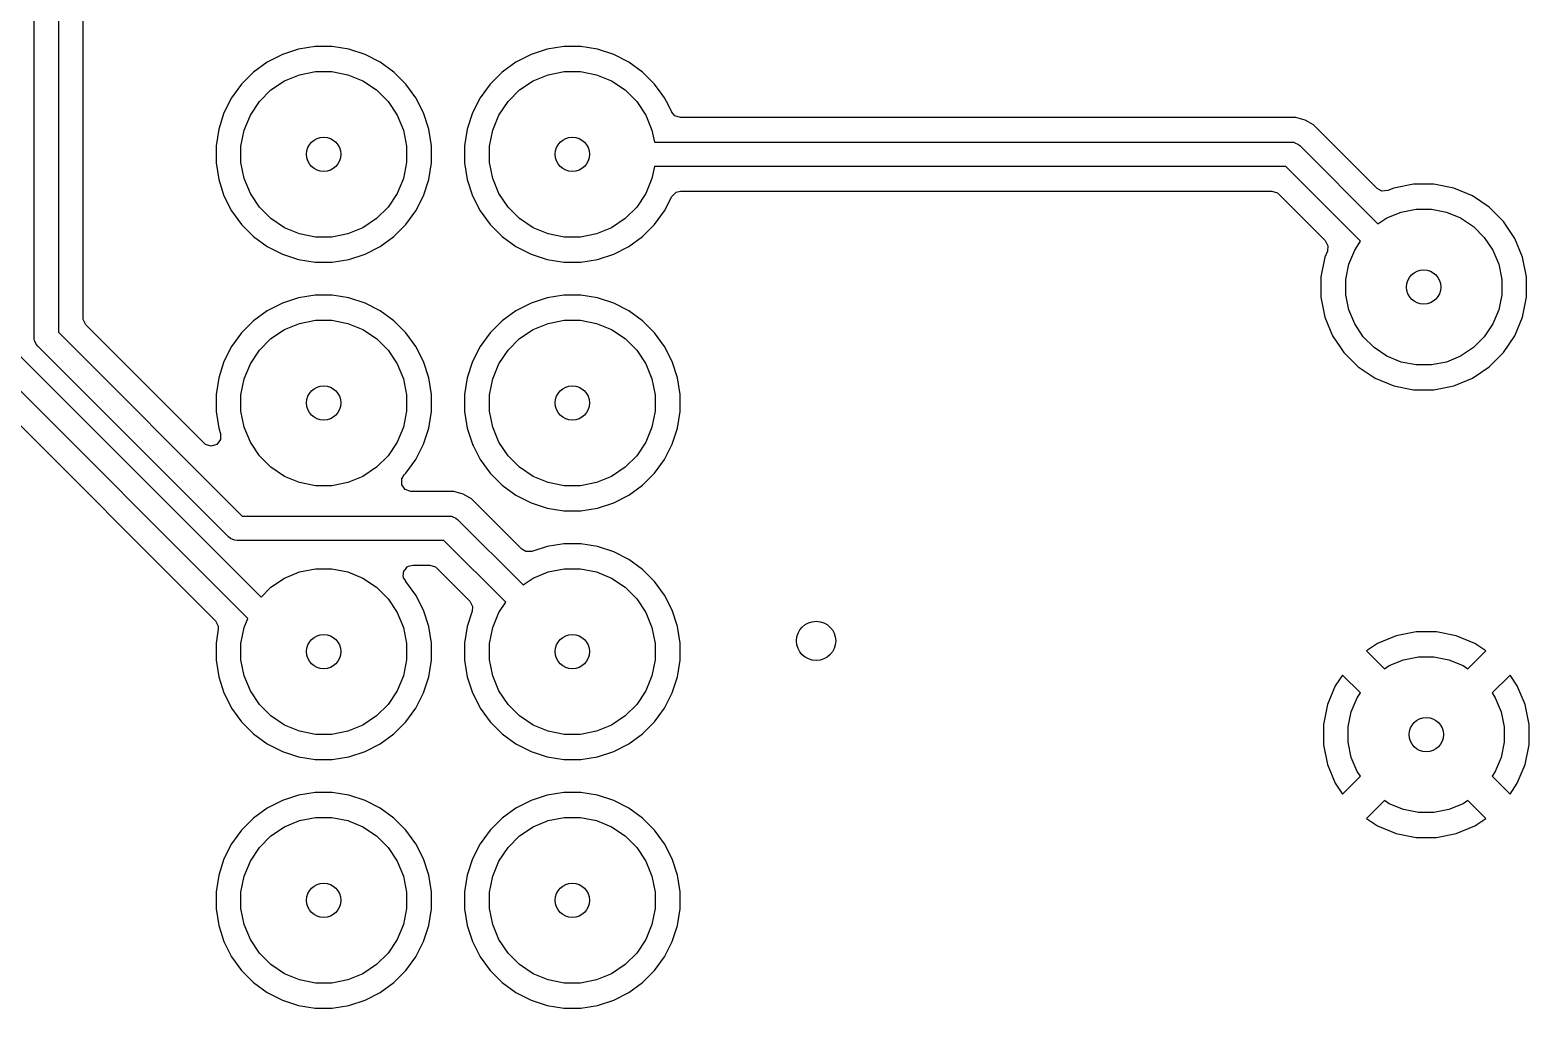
# Model space of a CAD drawing. Extents: x 0 to 130, y -140 to 0.
# Drawn here: x 39.47 to 54.78, y -76.25 to -66.26 of the extents above; entities that cross this region are included whole.
import ezdxf

# ---------------------------------------------------------------- set-up
doc = ezdxf.new("R2010")
doc.units = 0
doc.layers.add('BLACK', color=7, linetype='CONTINUOUS')

msp = doc.modelspace()

# ---------------------------------------------------------------- linework, layer by layer
at = {"layer": 'BLACK', "linetype": 'CONTINUOUS'}
for p, q in [((39.511, -69.399851), (39.511, -51.742396)), ((39.761, -51.794172), (39.761, -69.348074)), ((40.0115, -67.443385), (40.0115, -64.903385)), ((42.212293, -66.456598), (42.047561, -66.510123)), ((42.212297, -66.456597), (42.212293, -66.456598)), ((42.383386, -66.4295), (42.212297, -66.456597)), ((42.383389, -66.4295), (42.383386, -66.4295)), ((42.556611, -66.4295), (42.383389, -66.4295)), ((42.556614, -66.4295), (42.556611, -66.4295)), ((42.727702, -66.456597), (42.556614, -66.4295)), ((42.727706, -66.456598), (42.727702, -66.456597)), ((42.892438, -66.510123), (42.727706, -66.456598)), ((44.752293, -66.456598), (44.587561, -66.510123)), ((44.752297, -66.456597), (44.752293, -66.456598)), ((44.923386, -66.4295), (44.752297, -66.456597)), ((44.923389, -66.4295), (44.923386, -66.4295)), ((45.096611, -66.4295), (44.923389, -66.4295)), ((45.096614, -66.4295), (45.096611, -66.4295)), ((45.267702, -66.456597), (45.096614, -66.4295)), ((45.267706, -66.456598), (45.267702, -66.456597)), ((45.432438, -66.510123), (45.267706, -66.456598)), ((41.893214, -66.588766), (41.753073, -66.690585)), ((42.047558, -66.510125), (41.893214, -66.588766)), ((42.047561, -66.510123), (42.047558, -66.510125)), ((42.892441, -66.510125), (42.892438, -66.510123)), ((43.046785, -66.588766), (42.892441, -66.510125)), ((43.046787, -66.588767), (43.046785, -66.588766)), ((43.046788, -66.588768), (43.046787, -66.588767)), ((43.186928, -66.690586), (43.046788, -66.588768)), ((44.433214, -66.588766), (44.293073, -66.690585)), ((44.587558, -66.510125), (44.433214, -66.588766)), ((44.587561, -66.510123), (44.587558, -66.510125)), ((45.432441, -66.510125), (45.432438, -66.510123)), ((45.586785, -66.588766), (45.432441, -66.510125)), ((45.586787, -66.588767), (45.586785, -66.588766)), ((45.586788, -66.588768), (45.586787, -66.588767)), ((45.726928, -66.690586), (45.586788, -66.588768)), ((41.753073, -66.690585), (41.630585, -66.813073)), ((42.069313, -66.780367), (42.223258, -66.716601)), ((42.223258, -66.716601), (42.386685, -66.684093)), ((42.386685, -66.684093), (42.553315, -66.684093)), ((42.553315, -66.684093), (42.716742, -66.716601)), ((42.716742, -66.716601), (42.870687, -66.780367)), ((43.309414, -66.813072), (43.186928, -66.690586)), ((44.293073, -66.690585), (44.170585, -66.813073)), ((44.609313, -66.780367), (44.763258, -66.716601)), ((44.763258, -66.716601), (44.926685, -66.684093)), ((44.926685, -66.684093), (45.093315, -66.684093)), ((45.093315, -66.684093), (45.256742, -66.716601)), ((45.256742, -66.716601), (45.410687, -66.780367)), ((45.849414, -66.813072), (45.726928, -66.690586)), ((41.630585, -66.813073), (41.528766, -66.953214)), ((41.812941, -66.990766), (41.930766, -66.872941)), ((41.930766, -66.872941), (42.069313, -66.780367)), ((42.870687, -66.780367), (43.009234, -66.872941)), ((43.009234, -66.872941), (43.127059, -66.990766)), ((43.411232, -66.953212), (43.309414, -66.813072)), ((44.170585, -66.813073), (44.068766, -66.953214)), ((44.352941, -66.990766), (44.470766, -66.872941)), ((44.470766, -66.872941), (44.609313, -66.780367)), ((45.410687, -66.780367), (45.549234, -66.872941)), ((45.549234, -66.872941), (45.667059, -66.990766)), ((45.917237, -66.906422), (45.849414, -66.813072)), ((45.951233, -66.953213), (45.917237, -66.906422)), ((41.528766, -66.953214), (41.450125, -67.107558)), ((41.720367, -67.129313), (41.812941, -66.990766)), ((43.127059, -66.990766), (43.219633, -67.129313)), ((43.489873, -67.107555), (43.411232, -66.953212)), ((44.068766, -66.953214), (43.990125, -67.107558)), ((44.260367, -67.129313), (44.352941, -66.990766)), ((45.667059, -66.990766), (45.759633, -67.129313)), ((45.970021, -66.990088), (45.951233, -66.953213)), ((46.024799, -67.097598), (45.970021, -66.990088)), ((41.450123, -67.107561), (41.396598, -67.272293)), ((41.450125, -67.107558), (41.450123, -67.107561)), ((41.656601, -67.283258), (41.720367, -67.129313)), ((43.219633, -67.129313), (43.283399, -67.283258)), ((43.489873, -67.107557), (43.489873, -67.107555)), ((43.489874, -67.107558), (43.489873, -67.107557)), ((43.489876, -67.107561), (43.489874, -67.107558)), ((43.543401, -67.272293), (43.489876, -67.107561)), ((43.990123, -67.107561), (43.936598, -67.272293)), ((43.990125, -67.107558), (43.990123, -67.107561)), ((44.196601, -67.283258), (44.260367, -67.129313)), ((45.759633, -67.129313), (45.823399, -67.283258)), ((46.02625, -67.100445), (46.024799, -67.097598)), ((46.056269, -67.135593), (46.02625, -67.100445)), ((46.11446, -67.1545), (46.056269, -67.135593)), ((52.401035, -67.1545), (46.11446, -67.1545)), ((52.401036, -67.1545), (52.401035, -67.1545)), ((52.401038, -67.1545), (52.401036, -67.1545)), ((52.448784, -67.167294), (52.401038, -67.1545)), ((52.448785, -67.167294), (52.448784, -67.167294)), ((52.496534, -67.180088), (52.448785, -67.167294)), ((52.496541, -67.180091), (52.496534, -67.180088)), ((52.582163, -67.229525), (52.496541, -67.180091)), ((41.396597, -67.272297), (41.3695, -67.443385)), ((41.396598, -67.272293), (41.396597, -67.272297)), ((41.624093, -67.446685), (41.656601, -67.283258)), ((43.283399, -67.283258), (43.315907, -67.446685)), ((43.543402, -67.272297), (43.543401, -67.272293)), ((43.5705, -67.443385), (43.543402, -67.272297)), ((43.936597, -67.272297), (43.9095, -67.443385)), ((43.936598, -67.272293), (43.936597, -67.272297)), ((44.164093, -67.446685), (44.196601, -67.283258)), ((45.823399, -67.283258), (45.847615, -67.405)), ((52.582163, -67.229526), (52.582163, -67.229525)), ((53.232306, -67.879669), (52.582163, -67.229526)), ((40.0115, -69.203306), (40.0115, -67.443385)), ((41.3695, -67.443385), (41.3695, -67.616614)), ((41.624093, -67.613315), (41.624093, -67.446685)), ((43.315907, -67.446685), (43.315907, -67.613315)), ((43.5705, -67.616614), (43.5705, -67.443385)), ((43.9095, -67.443385), (43.9095, -67.616614)), ((44.164093, -67.613315), (44.164093, -67.446685)), ((45.847615, -67.405), (52.3516, -67.405)), ((52.3516, -67.405), (52.375986, -67.407402)), ((52.375986, -67.407402), (52.375987, -67.407402)), ((52.375987, -67.407402), (52.389184, -67.412868)), ((52.389184, -67.412868), (52.421046, -67.426066)), ((52.421046, -67.426066), (52.421051, -67.426071)), ((52.421051, -67.426071), (52.439988, -67.441612)), ((52.439988, -67.441612), (53.239579, -68.241202)), ((41.3695, -67.616614), (41.396597, -67.787702)), ((41.656601, -67.776742), (41.624093, -67.613315)), ((43.315907, -67.613315), (43.283399, -67.776742)), ((43.543402, -67.787702), (43.5705, -67.616614)), ((43.9095, -67.616614), (43.936597, -67.787702)), ((44.196601, -67.776742), (44.164093, -67.613315)), ((45.847615, -67.655), (45.823399, -67.776742)), ((52.299824, -67.655), (45.847615, -67.655)), ((53.062802, -68.417979), (52.299824, -67.655)), ((41.396597, -67.787702), (41.396598, -67.787706)), ((41.396598, -67.787706), (41.450123, -67.952438)), ((41.720367, -67.930687), (41.656601, -67.776742)), ((43.283399, -67.776742), (43.219633, -67.930687)), ((43.489876, -67.952438), (43.543401, -67.787706)), ((43.543401, -67.787706), (43.543402, -67.787702)), ((43.936597, -67.787702), (43.936598, -67.787706)), ((43.936598, -67.787706), (43.990123, -67.952438)), ((44.260367, -67.930687), (44.196601, -67.776742)), ((45.823399, -67.776742), (45.759633, -67.930687)), ((53.604132, -67.8355), (53.40118, -67.87587)), ((53.604135, -67.8355), (53.604132, -67.8355)), ((53.811065, -67.8355), (53.604135, -67.8355)), ((53.811067, -67.8355), (53.811065, -67.8355)), ((54.014018, -67.875869), (53.811067, -67.8355)), ((41.450123, -67.952438), (41.450125, -67.952441)), ((41.450125, -67.952441), (41.450126, -67.952444)), ((41.450126, -67.952444), (41.450127, -67.952445)), ((41.450127, -67.952445), (41.528768, -68.106788)), ((41.812941, -68.069234), (41.720367, -67.930687)), ((43.219633, -67.930687), (43.127059, -68.069234)), ((43.411232, -68.106788), (43.489873, -67.952445)), ((43.489873, -67.952445), (43.489874, -67.95244)), ((43.489874, -67.95244), (43.489876, -67.952438)), ((43.990123, -67.952438), (43.990125, -67.952441)), ((43.990125, -67.952441), (43.990126, -67.952444)), ((43.990126, -67.952444), (43.990127, -67.952445)), ((43.990127, -67.952445), (44.068768, -68.106788)), ((44.352941, -68.069234), (44.260367, -67.930687)), ((45.759633, -67.930687), (45.667059, -68.069234)), ((45.951232, -68.106788), (46.02625, -67.959554)), ((46.02625, -67.959554), (46.069514, -67.916291)), ((46.069514, -67.916291), (46.11446, -67.9055)), ((46.11446, -67.9055), (52.155055, -67.9055)), ((52.155055, -67.9055), (52.213246, -67.924407)), ((52.213246, -67.924407), (52.225059, -67.934496)), ((52.225059, -67.934496), (52.701269, -68.410706)), ((53.279197, -67.905929), (53.232306, -67.879669)), ((53.340193, -67.90113), (53.279197, -67.905929)), ((53.401179, -67.87587), (53.340193, -67.90113)), ((53.40118, -67.87587), (53.401179, -67.87587)), ((54.205197, -67.955058), (54.014018, -67.875869)), ((54.377251, -68.07002), (54.205197, -67.955058)), ((41.528768, -68.106788), (41.630586, -68.246928)), ((41.930766, -68.187059), (41.812941, -68.069234)), ((43.127059, -68.069234), (43.009234, -68.187059)), ((43.309414, -68.246928), (43.411232, -68.106788)), ((44.068768, -68.106788), (44.170586, -68.246928)), ((44.470766, -68.187059), (44.352941, -68.069234)), ((45.667059, -68.069234), (45.549234, -68.187059)), ((45.849414, -68.246928), (45.951232, -68.106788)), ((53.330483, -68.180463), (53.475372, -68.120448)), ((53.475372, -68.120448), (53.629186, -68.089852)), ((53.629186, -68.089852), (53.786014, -68.089852)), ((53.786014, -68.089852), (53.939828, -68.120448)), ((53.939828, -68.120448), (54.084717, -68.180463)), ((54.377255, -68.070023), (54.377251, -68.07002)), ((54.523577, -68.216345), (54.377255, -68.070023)), ((41.630586, -68.246928), (41.753072, -68.369414)), ((42.069313, -68.279633), (41.930766, -68.187059)), ((42.223258, -68.343399), (42.069313, -68.279633)), ((42.870687, -68.279633), (42.716742, -68.343399)), ((43.009234, -68.187059), (42.870687, -68.279633)), ((43.186928, -68.369414), (43.309414, -68.246928)), ((44.170586, -68.246928), (44.293072, -68.369414)), ((44.609313, -68.279633), (44.470766, -68.187059)), ((44.763258, -68.343399), (44.609313, -68.279633)), ((45.410687, -68.279633), (45.256742, -68.343399)), ((45.549234, -68.187059), (45.410687, -68.279633)), ((45.726928, -68.369414), (45.849414, -68.246928)), ((53.239579, -68.241202), (53.330483, -68.180463)), ((54.084717, -68.180463), (54.215115, -68.267592)), ((54.215115, -68.267592), (54.326008, -68.378485)), ((54.638541, -68.388402), (54.523577, -68.216345)), ((41.753072, -68.369414), (41.893212, -68.471232)), ((42.386685, -68.375907), (42.223258, -68.343399)), ((42.553315, -68.375907), (42.386685, -68.375907)), ((42.716742, -68.343399), (42.553315, -68.375907)), ((43.046788, -68.471232), (43.186928, -68.369414)), ((44.293072, -68.369414), (44.433212, -68.471232)), ((44.926685, -68.375907), (44.763258, -68.343399)), ((45.093315, -68.375907), (44.926685, -68.375907)), ((45.256742, -68.343399), (45.093315, -68.375907)), ((45.586788, -68.471232), (45.726928, -68.369414)), ((52.701269, -68.410706), (52.729046, -68.465223)), ((53.002063, -68.508883), (53.062802, -68.417979)), ((54.326008, -68.378485), (54.413137, -68.508883)), ((54.71773, -68.57958), (54.638541, -68.388402)), ((41.893212, -68.471232), (42.047555, -68.549873)), ((42.047555, -68.549873), (42.047557, -68.549873)), ((42.047557, -68.549873), (42.047558, -68.549874)), ((42.047558, -68.549874), (42.047561, -68.549876)), ((42.047561, -68.549876), (42.212293, -68.603401)), ((42.212293, -68.603401), (42.212297, -68.603402)), ((42.212297, -68.603402), (42.383386, -68.6305)), ((42.556614, -68.6305), (42.727702, -68.603402)), ((42.727702, -68.603402), (42.727706, -68.603401)), ((42.727706, -68.603401), (42.892438, -68.549876)), ((42.892438, -68.549876), (42.89244, -68.549874)), ((42.89244, -68.549874), (42.892445, -68.549873)), ((42.892445, -68.549873), (43.046788, -68.471232)), ((44.433212, -68.471232), (44.587555, -68.549873)), ((44.587555, -68.549873), (44.587557, -68.549873)), ((44.587557, -68.549873), (44.587558, -68.549874)), ((44.587558, -68.549874), (44.587561, -68.549876)), ((44.587561, -68.549876), (44.752293, -68.603401)), ((44.752293, -68.603401), (44.752297, -68.603402)), ((44.752297, -68.603402), (44.923386, -68.6305)), ((45.096614, -68.6305), (45.267702, -68.603402)), ((45.267702, -68.603402), (45.267706, -68.603401)), ((45.267706, -68.603401), (45.432438, -68.549876)), ((45.432438, -68.549876), (45.43244, -68.549874)), ((45.43244, -68.549874), (45.432445, -68.549873)), ((45.432445, -68.549873), (45.586788, -68.471232)), ((52.69747, -68.57958), (52.6571, -68.782532)), ((52.72273, -68.518593), (52.69747, -68.579579)), ((52.69747, -68.579579), (52.69747, -68.57958)), ((52.729046, -68.465223), (52.72273, -68.518593)), ((52.942048, -68.653772), (53.002063, -68.508883)), ((54.413137, -68.508883), (54.473152, -68.653772)), ((54.7581, -68.782535), (54.71773, -68.57958)), ((42.383386, -68.6305), (42.383389, -68.6305)), ((42.383389, -68.6305), (42.556614, -68.6305)), ((44.923386, -68.6305), (44.923389, -68.6305)), ((44.923389, -68.6305), (45.096614, -68.6305)), ((52.911452, -68.807586), (52.942048, -68.653772)), ((54.473152, -68.653772), (54.503748, -68.807586)), ((52.6571, -68.782532), (52.6571, -68.989467)), ((52.911452, -68.964414), (52.911452, -68.807586)), ((54.503748, -68.807586), (54.503748, -68.964414)), ((54.7581, -68.989465), (54.7581, -68.782535)), ((42.047558, -69.050125), (41.893214, -69.128766)), ((42.047561, -69.050123), (42.047558, -69.050125)), ((42.212293, -68.996598), (42.047561, -69.050123)), ((42.212297, -68.996597), (42.212293, -68.996598)), ((42.383386, -68.9695), (42.212297, -68.996597)), ((42.383389, -68.9695), (42.383386, -68.9695)), ((42.556611, -68.9695), (42.383389, -68.9695)), ((42.556614, -68.9695), (42.556611, -68.9695)), ((42.727702, -68.996597), (42.556614, -68.9695)), ((42.727706, -68.996598), (42.727702, -68.996597)), ((42.892438, -69.050123), (42.727706, -68.996598)), ((42.892441, -69.050125), (42.892438, -69.050123)), ((43.046785, -69.128766), (42.892441, -69.050125)), ((44.587558, -69.050125), (44.433214, -69.128766)), ((44.587561, -69.050123), (44.587558, -69.050125)), ((44.752293, -68.996598), (44.587561, -69.050123)), ((44.752297, -68.996597), (44.752293, -68.996598)), ((44.923386, -68.9695), (44.752297, -68.996597)), ((44.923389, -68.9695), (44.923386, -68.9695)), ((45.096611, -68.9695), (44.923389, -68.9695)), ((45.096614, -68.9695), (45.096611, -68.9695)), ((45.267702, -68.996597), (45.096614, -68.9695)), ((45.267706, -68.996598), (45.267702, -68.996597)), ((45.432438, -69.050123), (45.267706, -68.996598)), ((45.432441, -69.050125), (45.432438, -69.050123)), ((45.586785, -69.128766), (45.432441, -69.050125)), ((52.6571, -68.989467), (52.697469, -69.192418)), ((52.942048, -69.118228), (52.911452, -68.964414)), ((54.503748, -68.964414), (54.473152, -69.118228)), ((54.71773, -69.19242), (54.7581, -68.989465)), ((40.012719, -69.218793), (40.0115, -69.203306)), ((40.040496, -69.27331), (40.012719, -69.218793)), ((41.893214, -69.128766), (41.753073, -69.230585)), ((43.046787, -69.128767), (43.046785, -69.128766)), ((43.046788, -69.128768), (43.046787, -69.128767)), ((43.186928, -69.230586), (43.046788, -69.128768)), ((44.433214, -69.128766), (44.293073, -69.230585)), ((45.586787, -69.128767), (45.586785, -69.128766)), ((45.586788, -69.128768), (45.586787, -69.128767)), ((45.726928, -69.230586), (45.586788, -69.128768)), ((52.697469, -69.192418), (52.776658, -69.383597)), ((53.002063, -69.263117), (52.942048, -69.118228)), ((54.473152, -69.118228), (54.413137, -69.263117)), ((54.638541, -69.383598), (54.71773, -69.19242)), ((39.761, -69.348074), (41.637726, -71.2248)), ((41.250225, -70.483039), (40.040496, -69.27331)), ((41.630585, -69.353073), (41.528766, -69.493214)), ((41.753073, -69.230585), (41.630585, -69.353073)), ((41.930766, -69.412941), (42.069313, -69.320367)), ((42.069313, -69.320367), (42.223258, -69.256601)), ((42.223258, -69.256601), (42.386685, -69.224093)), ((42.386685, -69.224093), (42.553315, -69.224093)), ((42.553315, -69.224093), (42.716742, -69.256601)), ((42.716742, -69.256601), (42.870687, -69.320367)), ((42.870687, -69.320367), (43.009234, -69.412941)), ((43.309414, -69.353072), (43.186928, -69.230586)), ((43.411232, -69.493212), (43.309414, -69.353072)), ((44.170585, -69.353073), (44.068766, -69.493214)), ((44.293073, -69.230585), (44.170585, -69.353073)), ((44.470766, -69.412941), (44.609313, -69.320367)), ((44.609313, -69.320367), (44.763258, -69.256601)), ((44.763258, -69.256601), (44.926685, -69.224093)), ((44.926685, -69.224093), (45.093315, -69.224093)), ((45.093315, -69.224093), (45.256742, -69.256601)), ((45.256742, -69.256601), (45.410687, -69.320367)), ((45.410687, -69.320367), (45.549234, -69.412941)), ((45.849414, -69.353072), (45.726928, -69.230586)), ((45.951232, -69.493212), (45.849414, -69.353072)), ((53.089192, -69.393515), (53.002063, -69.263117)), ((54.413137, -69.263117), (54.326008, -69.393515)), ((39.253, -69.476471), (41.830118, -72.053589)), ((39.513402, -69.424237), (39.511, -69.399851)), ((39.513402, -69.424238), (39.513402, -69.424237)), ((39.518868, -69.437435), (39.513402, -69.424238)), ((39.532066, -69.469297), (39.518868, -69.437435)), ((39.532071, -69.469302), (39.532066, -69.469297)), ((39.547612, -69.488239), (39.532071, -69.469302)), ((41.49756, -71.438188), (39.547612, -69.488239)), ((41.528766, -69.493214), (41.450125, -69.647558)), ((41.812941, -69.530766), (41.930766, -69.412941)), ((43.009234, -69.412941), (43.127059, -69.530766)), ((43.489873, -69.647555), (43.411232, -69.493212)), ((44.068766, -69.493214), (43.990125, -69.647558)), ((44.352941, -69.530766), (44.470766, -69.412941)), ((45.549234, -69.412941), (45.667059, -69.530766)), ((46.029873, -69.647555), (45.951232, -69.493212)), ((52.776658, -69.383597), (52.856482, -69.503063)), ((52.856482, -69.503063), (52.891623, -69.555655)), ((53.200085, -69.504408), (53.089192, -69.393515)), ((53.330483, -69.591537), (53.200085, -69.504408)), ((54.215115, -69.504408), (54.084717, -69.591537)), ((54.326008, -69.393515), (54.215115, -69.504408)), ((54.523577, -69.555655), (54.638541, -69.383598)), ((41.694569, -72.271592), (39.039612, -69.616635)), ((41.450123, -69.647561), (41.396598, -69.812293)), ((41.450125, -69.647558), (41.450123, -69.647561)), ((41.656601, -69.823258), (41.720367, -69.669313)), ((41.720367, -69.669313), (41.812941, -69.530766)), ((43.127059, -69.530766), (43.219633, -69.669313)), ((43.219633, -69.669313), (43.283399, -69.823258)), ((43.489873, -69.647557), (43.489873, -69.647555)), ((43.489874, -69.647558), (43.489873, -69.647557)), ((43.489876, -69.647561), (43.489874, -69.647558)), ((43.543401, -69.812293), (43.489876, -69.647561)), ((43.990123, -69.647561), (43.936598, -69.812293)), ((43.990125, -69.647558), (43.990123, -69.647561)), ((44.196601, -69.823258), (44.260367, -69.669313)), ((44.260367, -69.669313), (44.352941, -69.530766)), ((45.667059, -69.530766), (45.759633, -69.669313)), ((45.759633, -69.669313), (45.823399, -69.823258)), ((46.029873, -69.647557), (46.029873, -69.647555)), ((46.029874, -69.647558), (46.029873, -69.647557)), ((46.029876, -69.647561), (46.029874, -69.647558)), ((46.083401, -69.812293), (46.029876, -69.647561)), ((52.891623, -69.555655), (53.037945, -69.701977)), ((53.475372, -69.651552), (53.330483, -69.591537)), ((53.629186, -69.682148), (53.475372, -69.651552)), ((53.939828, -69.651552), (53.786014, -69.682148)), ((54.084717, -69.591537), (53.939828, -69.651552)), ((54.377255, -69.701977), (54.523577, -69.555655)), ((38.827526, -69.75881), (41.364268, -72.295552)), ((41.396597, -69.812297), (41.3695, -69.983385)), ((41.396598, -69.812293), (41.396597, -69.812297)), ((41.624093, -69.986685), (41.656601, -69.823258)), ((43.283399, -69.823258), (43.315907, -69.986685)), ((43.543402, -69.812297), (43.543401, -69.812293)), ((43.5705, -69.983385), (43.543402, -69.812297)), ((43.936597, -69.812297), (43.9095, -69.983385)), ((43.936598, -69.812293), (43.936597, -69.812297)), ((44.164093, -69.986685), (44.196601, -69.823258)), ((45.823399, -69.823258), (45.855907, -69.986685)), ((46.083402, -69.812297), (46.083401, -69.812293)), ((46.1105, -69.983385), (46.083402, -69.812297)), ((53.037945, -69.701977), (53.210002, -69.816941)), ((53.210002, -69.816941), (53.40118, -69.89613)), ((53.786014, -69.682148), (53.629186, -69.682148)), ((54.01402, -69.89613), (54.205198, -69.816941)), ((54.205198, -69.816941), (54.377255, -69.701977)), ((41.3695, -69.983385), (41.3695, -70.156614)), ((43.5705, -70.156614), (43.5705, -69.983385)), ((43.9095, -69.983385), (43.9095, -70.156614)), ((46.1105, -70.156614), (46.1105, -69.983385)), ((53.40118, -69.89613), (53.604135, -69.9365)), ((53.604135, -69.9365), (53.604136, -69.9365)), ((53.604136, -69.9365), (53.811064, -69.9365)), ((53.811064, -69.9365), (53.811065, -69.9365)), ((53.811065, -69.9365), (54.01402, -69.89613)), ((41.624093, -70.153315), (41.624093, -69.986685)), ((43.315907, -69.986685), (43.315907, -70.153315)), ((44.164093, -70.153315), (44.164093, -69.986685)), ((45.855907, -69.986685), (45.855907, -70.153315)), ((41.3695, -70.156614), (41.396597, -70.3277)), ((41.656601, -70.316742), (41.624093, -70.153315)), ((43.315907, -70.153315), (43.283399, -70.316742)), ((43.543402, -70.327702), (43.5705, -70.156614)), ((43.9095, -70.156614), (43.936597, -70.327702)), ((44.196601, -70.316742), (44.164093, -70.153315)), ((45.855907, -70.153315), (45.823399, -70.316742)), ((46.083402, -70.327702), (46.1105, -70.156614)), ((41.414383, -70.443628), (41.378419, -70.493128)), ((41.396597, -70.3277), (41.414384, -70.382443)), ((41.414384, -70.382443), (41.414383, -70.443628)), ((41.720367, -70.470687), (41.656601, -70.316742)), ((43.283399, -70.316742), (43.219633, -70.470687)), ((43.489876, -70.492438), (43.543401, -70.327706)), ((43.543401, -70.327706), (43.543402, -70.327702)), ((43.936597, -70.327702), (43.936598, -70.327706)), ((43.936598, -70.327706), (43.990123, -70.492438)), ((44.260367, -70.470687), (44.196601, -70.316742)), ((45.823399, -70.316742), (45.759633, -70.470687)), ((46.029876, -70.492438), (46.083401, -70.327706)), ((46.083401, -70.327706), (46.083402, -70.327702)), ((41.262038, -70.493127), (41.250225, -70.483039)), ((41.320229, -70.512035), (41.262038, -70.493127)), ((41.378419, -70.493128), (41.320229, -70.512035)), ((41.812941, -70.609234), (41.720367, -70.470687)), ((43.219633, -70.470687), (43.127059, -70.609234)), ((43.411232, -70.646788), (43.489873, -70.492445)), ((43.489873, -70.492445), (43.489874, -70.49244)), ((43.489874, -70.49244), (43.489876, -70.492438)), ((43.990123, -70.492438), (43.990125, -70.492441)), ((43.990125, -70.492441), (43.990126, -70.492444)), ((43.990126, -70.492444), (43.990127, -70.492445)), ((43.990127, -70.492445), (43.990475, -70.493128)), ((43.990475, -70.493128), (44.000108, -70.512035)), ((44.000108, -70.512035), (44.068768, -70.646788)), ((44.352941, -70.609234), (44.260367, -70.470687)), ((45.759633, -70.470687), (45.667059, -70.609234)), ((45.951232, -70.646788), (46.029873, -70.492445)), ((46.029873, -70.492445), (46.029874, -70.49244)), ((46.029874, -70.49244), (46.029876, -70.492438)), ((41.930766, -70.727059), (41.812941, -70.609234)), ((42.069313, -70.819633), (41.930766, -70.727059)), ((43.009234, -70.727059), (42.870687, -70.819633)), ((43.127059, -70.609234), (43.009234, -70.727059)), ((43.309414, -70.786928), (43.411232, -70.646788)), ((44.068768, -70.646788), (44.170586, -70.786928)), ((44.470766, -70.727059), (44.352941, -70.609234)), ((44.609313, -70.819633), (44.470766, -70.727059)), ((45.549234, -70.727059), (45.410687, -70.819633)), ((45.667059, -70.609234), (45.549234, -70.727059)), ((45.849414, -70.786928), (45.951232, -70.646788)), ((42.223258, -70.883399), (42.069313, -70.819633)), ((42.386685, -70.915907), (42.223258, -70.883399)), ((42.716742, -70.883399), (42.553315, -70.915907)), ((42.870687, -70.819633), (42.716742, -70.883399)), ((43.266894, -70.844707), (43.291043, -70.805298)), ((43.266894, -70.905893), (43.266894, -70.844707)), ((43.291043, -70.805298), (43.309414, -70.786928)), ((44.170586, -70.786928), (44.293072, -70.909414)), ((44.763258, -70.883399), (44.609313, -70.819633)), ((44.926685, -70.915907), (44.763258, -70.883399)), ((45.256742, -70.883399), (45.093315, -70.915907)), ((45.410687, -70.819633), (45.256742, -70.883399)), ((45.726928, -70.909414), (45.849414, -70.786928)), ((42.553315, -70.915907), (42.386685, -70.915907)), ((43.302858, -70.955393), (43.266894, -70.905893)), ((43.361049, -70.9743), (43.302858, -70.955393)), ((43.799235, -70.9743), (43.361049, -70.9743)), ((43.799236, -70.9743), (43.799235, -70.9743)), ((43.799238, -70.9743), (43.799236, -70.9743)), ((43.846984, -70.987094), (43.799238, -70.9743)), ((43.846985, -70.987094), (43.846984, -70.987094)), ((43.894734, -70.999888), (43.846985, -70.987094)), ((43.894741, -70.999891), (43.894734, -70.999888)), ((43.980363, -71.049325), (43.894741, -70.999891)), ((43.980363, -71.049326), (43.980363, -71.049325)), ((44.494547, -71.56351), (43.980363, -71.049326)), ((44.293072, -70.909414), (44.433212, -71.011232)), ((44.433212, -71.011232), (44.587555, -71.089873)), ((45.093315, -70.915907), (44.926685, -70.915907)), ((45.432445, -71.089873), (45.586788, -71.011232)), ((45.586788, -71.011232), (45.726928, -70.909414)), ((44.587555, -71.089873), (44.587557, -71.089873)), ((44.587557, -71.089873), (44.587558, -71.089874)), ((44.587558, -71.089874), (44.587561, -71.089876)), ((44.587561, -71.089876), (44.752293, -71.143401)), ((44.752293, -71.143401), (44.752297, -71.143402)), ((44.752297, -71.143402), (44.923386, -71.1705)), ((44.923386, -71.1705), (44.923389, -71.1705)), ((44.923389, -71.1705), (45.096614, -71.1705)), ((45.096614, -71.1705), (45.267702, -71.143402)), ((45.267702, -71.143402), (45.267706, -71.143401)), ((45.267706, -71.143401), (45.432438, -71.089876)), ((45.432438, -71.089876), (45.43244, -71.089874)), ((45.43244, -71.089874), (45.432445, -71.089873)), ((41.637726, -71.2248), (43.7498, -71.2248)), ((43.7498, -71.2248), (43.774186, -71.227202)), ((43.774186, -71.227202), (43.774187, -71.227202)), ((43.774187, -71.227202), (43.787384, -71.232668)), ((43.787384, -71.232668), (43.819246, -71.245866)), ((43.819246, -71.245866), (43.819251, -71.245871)), ((43.819251, -71.245871), (43.838188, -71.261412)), ((43.838188, -71.261412), (44.506104, -71.929328)), ((41.516502, -71.453733), (41.49756, -71.438188)), ((41.516503, -71.453734), (41.516502, -71.453733)), ((41.542898, -71.464666), (41.516503, -71.453734)), ((41.561562, -71.472398), (41.542898, -71.464666)), ((41.561563, -71.472398), (41.561562, -71.472398)), ((41.585949, -71.4748), (41.561563, -71.472398)), ((43.698024, -71.4748), (41.585949, -71.4748)), ((44.329328, -72.106104), (43.698024, -71.4748)), ((44.923386, -71.5095), (44.752301, -71.536597)), ((44.923389, -71.5095), (44.923386, -71.5095)), ((45.096611, -71.5095), (44.923389, -71.5095)), ((45.096614, -71.5095), (45.096611, -71.5095)), ((45.267702, -71.536597), (45.096614, -71.5095)), ((44.533959, -71.587661), (44.494547, -71.56351)), ((44.595144, -71.587661), (44.533959, -71.587661)), ((44.752301, -71.536597), (44.595144, -71.587661)), ((45.267706, -71.536598), (45.267702, -71.536597)), ((45.432438, -71.590123), (45.267706, -71.536598)), ((45.432441, -71.590125), (45.432438, -71.590123)), ((45.586785, -71.668766), (45.432441, -71.590125)), ((45.586787, -71.668767), (45.586785, -71.668766)), ((45.586788, -71.668768), (45.586787, -71.668767)), ((45.726928, -71.770586), (45.586788, -71.668768)), ((42.069313, -71.860367), (42.223258, -71.796601)), ((42.223258, -71.796601), (42.386685, -71.764093)), ((42.386685, -71.764093), (42.553315, -71.764093)), ((42.553315, -71.764093), (42.716742, -71.796601)), ((42.716742, -71.796601), (42.870687, -71.860367)), ((43.282868, -71.839787), (43.286494, -71.816892)), ((43.286494, -71.793707), (43.291189, -71.787244)), ((43.286494, -71.816892), (43.286494, -71.793707)), ((43.291189, -71.787244), (43.292439, -71.779355)), ((43.292439, -71.779355), (43.30883, -71.762963)), ((43.30883, -71.762963), (43.322458, -71.744207)), ((43.322458, -71.744207), (43.330055, -71.741738)), ((43.330055, -71.741738), (43.335704, -71.73609)), ((43.335704, -71.73609), (43.380649, -71.7253)), ((43.380649, -71.7253), (43.553255, -71.7253)), ((43.553255, -71.7253), (43.611446, -71.744207)), ((43.611446, -71.744207), (43.623259, -71.754296)), ((43.623259, -71.754296), (43.96351, -72.094547)), ((44.609313, -71.860367), (44.763258, -71.796601)), ((44.763258, -71.796601), (44.926685, -71.764093)), ((44.926685, -71.764093), (45.093315, -71.764093)), ((45.093315, -71.764093), (45.256742, -71.796601)), ((45.256742, -71.796601), (45.410687, -71.860367)), ((45.849414, -71.893072), (45.726928, -71.770586)), ((41.830118, -72.053589), (41.930766, -71.952941)), ((41.930766, -71.952941), (42.069313, -71.860367)), ((42.870687, -71.860367), (43.009234, -71.952941)), ((43.009234, -71.952941), (43.127059, -72.070766)), ((43.286494, -71.846903), (43.282868, -71.839787)), ((43.286494, -71.854893), (43.286494, -71.846903)), ((43.30012, -71.873648), (43.286494, -71.854893)), ((43.308018, -71.889149), (43.30012, -71.873648)), ((43.306889, -71.890115), (43.308018, -71.889149)), ((43.309406, -71.893063), (43.306889, -71.890115)), ((43.309408, -71.893066), (43.309406, -71.893063)), ((43.309414, -71.893072), (43.309408, -71.893066)), ((43.411232, -72.033212), (43.309414, -71.893072)), ((44.506104, -71.929328), (44.609313, -71.860367)), ((45.410687, -71.860367), (45.549234, -71.952941)), ((45.549234, -71.952941), (45.667059, -72.070766)), ((45.951232, -72.033212), (45.849414, -71.893072)), ((43.127059, -72.070766), (43.219633, -72.209313)), ((43.489873, -72.187555), (43.411232, -72.033212)), ((43.96351, -72.094547), (43.991287, -72.149064)), ((44.260367, -72.209313), (44.329328, -72.106104)), ((45.667059, -72.070766), (45.759633, -72.209313)), ((46.029873, -72.187555), (45.951232, -72.033212)), ((41.656601, -72.363258), (41.694569, -72.271592)), ((43.219633, -72.209313), (43.283399, -72.363258)), ((43.489873, -72.187557), (43.489873, -72.187555)), ((43.489874, -72.187558), (43.489873, -72.187557)), ((43.489876, -72.187561), (43.489874, -72.187558)), ((43.543401, -72.352293), (43.489876, -72.187561)), ((43.987661, -72.195144), (43.936597, -72.352301)), ((43.991287, -72.149064), (43.987661, -72.195144)), ((44.196601, -72.363258), (44.260367, -72.209313)), ((45.759633, -72.209313), (45.823399, -72.363258)), ((46.029873, -72.187557), (46.029873, -72.187555)), ((46.029874, -72.187558), (46.029873, -72.187557)), ((46.029876, -72.187561), (46.029874, -72.187558)), ((46.083401, -72.352293), (46.029876, -72.187561)), ((41.364268, -72.295552), (41.392045, -72.350069)), ((41.392045, -72.381043), (41.3695, -72.523385)), ((41.392045, -72.350069), (41.392045, -72.381043)), ((41.624093, -72.526685), (41.656601, -72.363258)), ((43.283399, -72.363258), (43.315907, -72.526685)), ((43.543402, -72.352297), (43.543401, -72.352293)), ((43.5705, -72.523385), (43.543402, -72.352297)), ((43.936597, -72.352301), (43.9095, -72.523385)), ((44.164093, -72.526685), (44.196601, -72.363258)), ((45.823399, -72.363258), (45.855907, -72.526685)), ((46.083402, -72.352297), (46.083401, -72.352293)), ((46.1105, -72.523385), (46.083402, -72.352297)), ((53.629581, -72.408), (53.426727, -72.448349)), ((53.836418, -72.408), (53.629581, -72.408)), ((54.039272, -72.448349), (53.836418, -72.408)), ((41.3695, -72.523385), (41.3695, -72.696614)), ((41.624093, -72.693315), (41.624093, -72.526685)), ((43.315907, -72.526685), (43.315907, -72.693315)), ((43.5705, -72.696614), (43.5705, -72.523385)), ((43.9095, -72.523385), (43.9095, -72.696614)), ((44.164093, -72.693315), (44.164093, -72.526685)), ((45.855907, -72.526685), (45.855907, -72.693315)), ((46.1105, -72.696614), (46.1105, -72.523385)), ((53.235638, -72.527501), (53.124349, -72.601861)), ((53.426727, -72.448349), (53.235638, -72.527501)), ((54.23036, -72.527501), (54.039272, -72.448349)), ((54.230374, -72.527508), (54.23036, -72.527501)), ((54.34165, -72.60186), (54.230374, -72.527508)), ((41.3695, -72.696614), (41.396597, -72.867702)), ((41.656601, -72.856742), (41.624093, -72.693315)), ((43.315907, -72.693315), (43.283399, -72.856742)), ((43.543402, -72.867702), (43.5705, -72.696614)), ((43.9095, -72.696614), (43.936597, -72.867702)), ((44.196601, -72.856742), (44.164093, -72.693315)), ((45.855907, -72.693315), (45.823399, -72.856742)), ((46.083402, -72.867702), (46.1105, -72.696614)), ((53.124349, -72.601861), (53.307367, -72.784879)), ((53.355883, -72.752463), (53.500772, -72.692448)), ((53.500772, -72.692448), (53.654586, -72.661852)), ((53.654586, -72.661852), (53.811414, -72.661852)), ((53.811414, -72.661852), (53.965228, -72.692448)), ((53.965228, -72.692448), (54.110117, -72.752463)), ((54.15863, -72.784878), (54.34165, -72.60186)), ((41.396597, -72.867702), (41.396598, -72.867706)), ((41.396598, -72.867706), (41.450123, -73.032438)), ((41.720367, -73.010687), (41.656601, -72.856742)), ((43.283399, -72.856742), (43.219633, -73.010687)), ((43.489876, -73.032438), (43.543401, -72.867706)), ((43.543401, -72.867706), (43.543402, -72.867702)), ((43.936597, -72.867702), (43.936598, -72.867706)), ((43.936598, -72.867706), (43.990123, -73.032438)), ((44.260367, -73.010687), (44.196601, -72.856742)), ((45.823399, -72.856742), (45.759633, -73.010687)), ((46.029876, -73.032438), (46.083401, -72.867706)), ((46.083401, -72.867706), (46.083402, -72.867702)), ((52.876861, -72.849349), (52.802501, -72.960638)), ((53.059879, -73.032367), (52.876861, -72.849349)), ((53.307367, -72.784879), (53.355883, -72.752463)), ((54.110117, -72.752463), (54.15863, -72.784878)), ((54.589137, -72.849349), (54.406119, -73.032366)), ((54.663498, -72.960639), (54.589137, -72.849349)), ((41.450123, -73.032438), (41.450125, -73.032441)), ((41.450125, -73.032441), (41.510903, -73.151727)), ((41.812941, -73.149234), (41.720367, -73.010687)), ((43.219633, -73.010687), (43.127059, -73.149234)), ((43.411232, -73.186788), (43.489873, -73.032445)), ((43.489873, -73.032445), (43.489874, -73.03244)), ((43.489874, -73.03244), (43.489876, -73.032438)), ((43.990123, -73.032438), (43.990125, -73.032441)), ((43.990125, -73.032441), (44.050903, -73.151727)), ((44.352941, -73.149234), (44.260367, -73.010687)), ((45.759633, -73.010687), (45.667059, -73.149234)), ((45.951232, -73.186788), (46.029873, -73.032445)), ((46.029873, -73.032445), (46.029874, -73.03244)), ((46.029874, -73.03244), (46.029876, -73.032438)), ((52.802501, -72.960638), (52.723349, -73.151727)), ((53.027463, -73.080883), (53.059879, -73.032367)), ((54.406119, -73.032366), (54.438537, -73.080883)), ((54.74265, -73.151727), (54.663498, -72.960639)), ((41.510903, -73.151727), (41.528768, -73.186788)), ((41.528768, -73.186788), (41.630586, -73.326928)), ((41.930766, -73.267059), (41.812941, -73.149234)), ((43.127059, -73.149234), (43.009234, -73.267059)), ((43.309414, -73.326928), (43.411232, -73.186788)), ((44.050903, -73.151727), (44.068768, -73.186788)), ((44.068768, -73.186788), (44.170586, -73.326928)), ((44.470766, -73.267059), (44.352941, -73.149234)), ((45.667059, -73.149234), (45.549234, -73.267059)), ((45.849414, -73.326928), (45.951232, -73.186788)), ((52.723349, -73.151727), (52.683, -73.354581)), ((52.967448, -73.225772), (53.027463, -73.080883)), ((54.438537, -73.080883), (54.498552, -73.225772)), ((54.782999, -73.354581), (54.74265, -73.151727)), ((41.630586, -73.326928), (41.753072, -73.449414)), ((42.069313, -73.359633), (41.930766, -73.267059)), ((43.009234, -73.267059), (42.870687, -73.359633)), ((43.186928, -73.449414), (43.309414, -73.326928)), ((44.170586, -73.326928), (44.293072, -73.449414)), ((44.609313, -73.359633), (44.470766, -73.267059)), ((45.549234, -73.267059), (45.410687, -73.359633)), ((45.821761, -73.354581), (45.849414, -73.326928)), ((52.936852, -73.379586), (52.967448, -73.225772)), ((54.498552, -73.225772), (54.529148, -73.379586)), ((41.753072, -73.449414), (41.893212, -73.551232)), ((42.223258, -73.423399), (42.069313, -73.359633)), ((42.386685, -73.455907), (42.223258, -73.423399)), ((42.553315, -73.455907), (42.386685, -73.455907)), ((42.716742, -73.423399), (42.553315, -73.455907)), ((42.870687, -73.359633), (42.716742, -73.423399)), ((43.046788, -73.551232), (43.186928, -73.449414)), ((44.293072, -73.449414), (44.433212, -73.551232)), ((44.763258, -73.423399), (44.609313, -73.359633)), ((44.926685, -73.455907), (44.763258, -73.423399)), ((45.093315, -73.455907), (44.926685, -73.455907)), ((45.256742, -73.423399), (45.093315, -73.455907)), ((45.410687, -73.359633), (45.256742, -73.423399)), ((45.586788, -73.551232), (45.726928, -73.449414)), ((45.726928, -73.449414), (45.821761, -73.354581)), ((52.683, -73.354581), (52.683, -73.561418)), ((52.936852, -73.536414), (52.936852, -73.379586)), ((54.529148, -73.379586), (54.529148, -73.536414)), ((54.783, -73.354586), (54.782999, -73.354581)), ((54.783, -73.561413), (54.783, -73.354586)), ((41.893212, -73.551232), (42.047555, -73.629873)), ((42.047555, -73.629873), (42.047557, -73.629873)), ((42.047557, -73.629873), (42.047558, -73.629874)), ((42.047558, -73.629874), (42.047561, -73.629876)), ((42.047561, -73.629876), (42.212293, -73.683401)), ((42.727706, -73.683401), (42.892438, -73.629876)), ((42.892438, -73.629876), (42.89244, -73.629874)), ((42.89244, -73.629874), (42.892445, -73.629873)), ((42.892445, -73.629873), (43.046788, -73.551232)), ((44.433212, -73.551232), (44.587555, -73.629873)), ((44.587555, -73.629873), (44.587557, -73.629873)), ((44.587557, -73.629873), (44.587558, -73.629874)), ((44.587558, -73.629874), (44.587561, -73.629876)), ((44.587561, -73.629876), (44.752293, -73.683401)), ((45.267706, -73.683401), (45.432438, -73.629876)), ((45.432438, -73.629876), (45.43244, -73.629874)), ((45.43244, -73.629874), (45.432445, -73.629873)), ((45.432445, -73.629873), (45.586788, -73.551232)), ((52.683, -73.561418), (52.723349, -73.764272)), ((52.967448, -73.690228), (52.936852, -73.536414)), ((54.529148, -73.536414), (54.498552, -73.690228)), ((54.74265, -73.764272), (54.782999, -73.561418)), ((54.782999, -73.561418), (54.783, -73.561413)), ((42.212293, -73.683401), (42.212297, -73.683402)), ((42.212297, -73.683402), (42.383386, -73.7105)), ((42.383386, -73.7105), (42.383389, -73.7105)), ((42.383389, -73.7105), (42.556614, -73.7105)), ((42.556614, -73.7105), (42.727702, -73.683402)), ((42.727702, -73.683402), (42.727706, -73.683401)), ((44.752293, -73.683401), (44.752297, -73.683402)), ((44.752297, -73.683402), (44.923386, -73.7105)), ((44.923386, -73.7105), (44.923389, -73.7105)), ((44.923389, -73.7105), (45.096614, -73.7105)), ((45.096614, -73.7105), (45.267702, -73.683402)), ((45.267702, -73.683402), (45.267706, -73.683401)), ((52.723349, -73.764272), (52.802501, -73.95536)), ((53.027463, -73.835117), (52.967448, -73.690228)), ((54.498552, -73.690228), (54.438537, -73.835117)), ((54.663498, -73.955361), (54.74265, -73.764272)), ((52.802501, -73.95536), (52.802508, -73.955374)), ((52.802508, -73.955374), (52.87686, -74.066649)), ((52.87686, -74.066649), (53.059878, -73.88363)), ((53.059878, -73.88363), (53.027463, -73.835117)), ((54.438537, -73.835117), (54.40612, -73.883632)), ((54.40612, -73.883632), (54.589137, -74.066649)), ((54.589137, -74.066649), (54.663498, -73.955361)), ((42.212293, -74.076598), (42.047561, -74.130123)), ((42.212297, -74.076597), (42.212293, -74.076598)), ((42.383386, -74.0495), (42.212297, -74.076597)), ((42.383389, -74.0495), (42.383386, -74.0495)), ((42.556611, -74.0495), (42.383389, -74.0495)), ((42.556614, -74.0495), (42.556611, -74.0495)), ((42.727702, -74.076597), (42.556614, -74.0495)), ((42.727706, -74.076598), (42.727702, -74.076597)), ((42.892438, -74.130123), (42.727706, -74.076598)), ((44.752293, -74.076598), (44.587561, -74.130123)), ((44.752297, -74.076597), (44.752293, -74.076598)), ((44.923386, -74.0495), (44.752297, -74.076597)), ((44.923389, -74.0495), (44.923386, -74.0495)), ((45.096611, -74.0495), (44.923389, -74.0495)), ((45.096614, -74.0495), (45.096611, -74.0495)), ((45.267702, -74.076597), (45.096614, -74.0495)), ((45.267706, -74.076598), (45.267702, -74.076597)), ((45.432438, -74.130123), (45.267706, -74.076598)), ((41.893214, -74.208766), (41.753073, -74.310585)), ((42.047558, -74.130125), (41.893214, -74.208766)), ((42.047561, -74.130123), (42.047558, -74.130125)), ((42.892441, -74.130125), (42.892438, -74.130123)), ((43.046785, -74.208766), (42.892441, -74.130125)), ((43.046787, -74.208767), (43.046785, -74.208766)), ((43.046788, -74.208768), (43.046787, -74.208767)), ((43.186928, -74.310586), (43.046788, -74.208768)), ((44.433214, -74.208766), (44.293073, -74.310585)), ((44.587558, -74.130125), (44.433214, -74.208766)), ((44.587561, -74.130123), (44.587558, -74.130125)), ((45.432441, -74.130125), (45.432438, -74.130123)), ((45.586785, -74.208766), (45.432441, -74.130125)), ((45.586787, -74.208767), (45.586785, -74.208766)), ((45.586788, -74.208768), (45.586787, -74.208767)), ((45.726928, -74.310586), (45.586788, -74.208768)), ((53.307366, -74.131119), (53.124349, -74.314137)), ((53.355883, -74.163537), (53.307366, -74.131119)), ((53.500772, -74.223552), (53.355883, -74.163537)), ((53.654586, -74.254148), (53.500772, -74.223552)), ((53.811414, -74.254148), (53.654586, -74.254148)), ((53.965228, -74.223552), (53.811414, -74.254148)), ((54.110117, -74.163537), (53.965228, -74.223552)), ((54.158632, -74.13112), (54.110117, -74.163537)), ((54.341649, -74.314137), (54.158632, -74.13112)), ((41.753073, -74.310585), (41.630585, -74.433073)), ((41.930766, -74.492941), (42.069313, -74.400367)), ((42.069313, -74.400367), (42.223258, -74.336601)), ((42.223258, -74.336601), (42.386685, -74.304093)), ((42.386685, -74.304093), (42.553315, -74.304093)), ((42.553315, -74.304093), (42.716742, -74.336601)), ((42.716742, -74.336601), (42.870687, -74.400367)), ((42.870687, -74.400367), (43.009234, -74.492941)), ((43.309414, -74.433072), (43.186928, -74.310586)), ((44.293073, -74.310585), (44.170585, -74.433073)), ((44.470766, -74.492941), (44.609313, -74.400367)), ((44.609313, -74.400367), (44.763258, -74.336601)), ((44.763258, -74.336601), (44.926685, -74.304093)), ((44.926685, -74.304093), (45.093315, -74.304093)), ((45.093315, -74.304093), (45.256742, -74.336601)), ((45.256742, -74.336601), (45.410687, -74.400367)), ((45.410687, -74.400367), (45.549234, -74.492941)), ((45.849414, -74.433072), (45.726928, -74.310586)), ((53.124349, -74.314137), (53.235639, -74.388498)), ((53.235639, -74.388498), (53.426727, -74.46765)), ((54.039272, -74.46765), (54.230361, -74.388498)), ((54.230361, -74.388498), (54.341649, -74.314137)), ((41.528766, -74.573214), (41.450125, -74.727558)), ((41.630585, -74.433073), (41.528766, -74.573214)), ((41.812941, -74.610766), (41.930766, -74.492941)), ((43.009234, -74.492941), (43.127059, -74.610766)), ((43.411232, -74.573212), (43.309414, -74.433072)), ((43.489873, -74.727555), (43.411232, -74.573212)), ((44.068766, -74.573214), (43.990125, -74.727558)), ((44.170585, -74.433073), (44.068766, -74.573214)), ((44.352941, -74.610766), (44.470766, -74.492941)), ((45.549234, -74.492941), (45.667059, -74.610766)), ((45.951232, -74.573212), (45.849414, -74.433072)), ((46.029873, -74.727555), (45.951232, -74.573212)), ((53.426727, -74.46765), (53.629581, -74.507999)), ((53.629581, -74.507999), (53.629586, -74.508)), ((53.629586, -74.508), (53.836414, -74.508)), ((53.836414, -74.508), (53.836418, -74.507999)), ((53.836418, -74.507999), (54.039272, -74.46765)), ((41.450123, -74.727561), (41.396598, -74.892293)), ((41.450125, -74.727558), (41.450123, -74.727561)), ((41.720367, -74.749313), (41.812941, -74.610766)), ((43.127059, -74.610766), (43.219633, -74.749313)), ((43.489873, -74.727557), (43.489873, -74.727555)), ((43.489874, -74.727558), (43.489873, -74.727557)), ((43.489876, -74.727561), (43.489874, -74.727558)), ((43.543401, -74.892293), (43.489876, -74.727561)), ((43.990123, -74.727561), (43.936598, -74.892293)), ((43.990125, -74.727558), (43.990123, -74.727561)), ((44.260367, -74.749313), (44.352941, -74.610766)), ((45.667059, -74.610766), (45.759633, -74.749313)), ((46.029873, -74.727557), (46.029873, -74.727555)), ((46.029874, -74.727558), (46.029873, -74.727557)), ((46.029876, -74.727561), (46.029874, -74.727558)), ((46.083401, -74.892293), (46.029876, -74.727561)), ((41.656601, -74.903258), (41.720367, -74.749313)), ((43.219633, -74.749313), (43.283399, -74.903258)), ((44.196601, -74.903258), (44.260367, -74.749313)), ((45.759633, -74.749313), (45.823399, -74.903258)), ((41.396597, -74.892297), (41.3695, -75.063385)), ((41.396598, -74.892293), (41.396597, -74.892297)), ((41.624093, -75.066685), (41.656601, -74.903258)), ((43.283399, -74.903258), (43.315907, -75.066685)), ((43.543402, -74.892297), (43.543401, -74.892293)), ((43.5705, -75.063385), (43.543402, -74.892297)), ((43.936597, -74.892297), (43.9095, -75.063385)), ((43.936598, -74.892293), (43.936597, -74.892297)), ((44.164093, -75.066685), (44.196601, -74.903258)), ((45.823399, -74.903258), (45.855907, -75.066685)), ((46.083402, -74.892297), (46.083401, -74.892293)), ((46.1105, -75.063385), (46.083402, -74.892297)), ((41.3695, -75.063385), (41.3695, -75.236614)), ((41.624093, -75.233315), (41.624093, -75.066685)), ((43.315907, -75.066685), (43.315907, -75.233315)), ((43.5705, -75.236614), (43.5705, -75.063385)), ((43.9095, -75.063385), (43.9095, -75.236614)), ((44.164093, -75.233315), (44.164093, -75.066685)), ((45.855907, -75.066685), (45.855907, -75.233315)), ((46.1105, -75.236614), (46.1105, -75.063385)), ((41.3695, -75.236614), (41.396597, -75.407702)), ((41.656601, -75.396742), (41.624093, -75.233315)), ((43.315907, -75.233315), (43.283399, -75.396742)), ((43.543402, -75.407702), (43.5705, -75.236614)), ((43.9095, -75.236614), (43.936597, -75.407702)), ((44.196601, -75.396742), (44.164093, -75.233315)), ((45.855907, -75.233315), (45.823399, -75.396742)), ((46.083402, -75.407702), (46.1105, -75.236614)), ((41.396597, -75.407702), (41.396598, -75.407706)), ((41.396598, -75.407706), (41.450123, -75.572438)), ((41.720367, -75.550687), (41.656601, -75.396742)), ((43.283399, -75.396742), (43.219633, -75.550687)), ((43.489876, -75.572438), (43.543401, -75.407706)), ((43.543401, -75.407706), (43.543402, -75.407702)), ((43.936597, -75.407702), (43.936598, -75.407706)), ((43.936598, -75.407706), (43.990123, -75.572438)), ((44.260367, -75.550687), (44.196601, -75.396742)), ((45.823399, -75.396742), (45.759633, -75.550687)), ((46.029876, -75.572438), (46.083401, -75.407706)), ((46.083401, -75.407706), (46.083402, -75.407702)), ((41.450123, -75.572438), (41.450125, -75.572441)), ((41.450125, -75.572441), (41.450126, -75.572444)), ((41.450126, -75.572444), (41.450127, -75.572445)), ((41.450127, -75.572445), (41.528768, -75.726788)), ((41.812941, -75.689234), (41.720367, -75.550687)), ((43.219633, -75.550687), (43.127059, -75.689234)), ((43.411232, -75.726788), (43.489873, -75.572445)), ((43.489873, -75.572445), (43.489874, -75.57244)), ((43.489874, -75.57244), (43.489876, -75.572438)), ((43.990123, -75.572438), (43.990125, -75.572441)), ((43.990125, -75.572441), (43.990126, -75.572444)), ((43.990126, -75.572444), (43.990127, -75.572445)), ((43.990127, -75.572445), (44.068768, -75.726788)), ((44.352941, -75.689234), (44.260367, -75.550687)), ((45.759633, -75.550687), (45.667059, -75.689234)), ((45.951232, -75.726788), (46.029873, -75.572445)), ((46.029873, -75.572445), (46.029874, -75.57244)), ((46.029874, -75.57244), (46.029876, -75.572438)), ((41.528768, -75.726788), (41.630586, -75.866928)), ((41.930766, -75.807059), (41.812941, -75.689234)), ((43.127059, -75.689234), (43.009234, -75.807059)), ((43.309414, -75.866928), (43.411232, -75.726788)), ((44.068768, -75.726788), (44.170586, -75.866928)), ((44.470766, -75.807059), (44.352941, -75.689234)), ((45.667059, -75.689234), (45.549234, -75.807059)), ((45.849414, -75.866928), (45.951232, -75.726788)), ((41.630586, -75.866928), (41.753072, -75.989414)), ((42.069313, -75.899633), (41.930766, -75.807059)), ((42.223258, -75.963399), (42.069313, -75.899633)), ((42.870687, -75.899633), (42.716742, -75.963399)), ((43.009234, -75.807059), (42.870687, -75.899633)), ((43.186928, -75.989414), (43.309414, -75.866928)), ((44.170586, -75.866928), (44.293072, -75.989414)), ((44.609313, -75.899633), (44.470766, -75.807059)), ((44.763258, -75.963399), (44.609313, -75.899633)), ((45.410687, -75.899633), (45.256742, -75.963399)), ((45.549234, -75.807059), (45.410687, -75.899633)), ((45.726928, -75.989414), (45.849414, -75.866928)), ((41.753072, -75.989414), (41.893212, -76.091232)), ((41.893212, -76.091232), (42.047555, -76.169873)), ((42.386685, -75.995907), (42.223258, -75.963399)), ((42.553315, -75.995907), (42.386685, -75.995907)), ((42.716742, -75.963399), (42.553315, -75.995907)), ((42.892445, -76.169873), (43.046788, -76.091232)), ((43.046788, -76.091232), (43.186928, -75.989414)), ((44.293072, -75.989414), (44.433212, -76.091232)), ((44.433212, -76.091232), (44.587555, -76.169873)), ((44.926685, -75.995907), (44.763258, -75.963399)), ((45.093315, -75.995907), (44.926685, -75.995907)), ((45.256742, -75.963399), (45.093315, -75.995907)), ((45.432445, -76.169873), (45.586788, -76.091232)), ((45.586788, -76.091232), (45.726928, -75.989414)), ((42.047555, -76.169873), (42.047557, -76.169873)), ((42.047557, -76.169873), (42.047558, -76.169874)), ((42.047558, -76.169874), (42.047561, -76.169876)), ((42.047561, -76.169876), (42.212293, -76.223401)), ((42.212293, -76.223401), (42.212297, -76.223402)), ((42.212297, -76.223402), (42.383386, -76.2505)), ((42.383386, -76.2505), (42.383389, -76.2505)), ((42.383389, -76.2505), (42.556614, -76.2505)), ((42.556614, -76.2505), (42.727702, -76.223402)), ((42.727702, -76.223402), (42.727706, -76.223401)), ((42.727706, -76.223401), (42.892438, -76.169876)), ((42.892438, -76.169876), (42.89244, -76.169874)), ((42.89244, -76.169874), (42.892445, -76.169873)), ((44.587555, -76.169873), (44.587557, -76.169873)), ((44.587557, -76.169873), (44.587558, -76.169874)), ((44.587558, -76.169874), (44.587561, -76.169876)), ((44.587561, -76.169876), (44.752293, -76.223401)), ((44.752293, -76.223401), (44.752297, -76.223402)), ((44.752297, -76.223402), (44.923386, -76.2505)), ((44.923386, -76.2505), (44.923389, -76.2505)), ((44.923389, -76.2505), (45.096614, -76.2505)), ((45.096614, -76.2505), (45.267702, -76.223402)), ((45.267702, -76.223402), (45.267706, -76.223401)), ((45.267706, -76.223401), (45.432438, -76.169876)), ((45.432438, -76.169876), (45.43244, -76.169874)), ((45.43244, -76.169874), (45.432445, -76.169873))]:
    msp.add_line(p, q, dxfattribs=at)
at = {"layer": 'BLACK'}
for centre, radius in [((42.47, -67.53), 0.175), ((42.47, -67.53), 0.175), ((45.01, -67.53), 0.175), ((45.01, -67.53), 0.175), ((53.7076, -68.886), 0.175), ((53.7076, -68.886), 0.175), ((42.47, -70.07), 0.175), ((42.47, -70.07), 0.175), ((45.01, -70.07), 0.175), ((45.01, -70.07), 0.175), ((42.47, -72.61), 0.175), ((42.47, -72.61), 0.175), ((45.01, -72.61), 0.175), ((45.01, -72.61), 0.175), ((47.5, -72.5), 0.2), ((53.733, -73.458), 0.175), ((53.733, -73.458), 0.175), ((42.47, -75.15), 0.175), ((42.47, -75.15), 0.175), ((45.01, -75.15), 0.175), ((45.01, -75.15), 0.175)]:
    msp.add_circle(centre, radius, dxfattribs=at)
at = {"layer": 'WHITE'}
for centre in [(42.47, -67.53), (45.01, -67.53), (53.7076, -68.886), (42.47, -70.07), (45.01, -70.07), (42.47, -72.61), (45.01, -72.61), (53.733, -73.458), (42.47, -75.15), (45.01, -75.15)]:
    msp.add_circle(centre, 0.175, dxfattribs=at)

doc.saveas('drawing.dxf')
